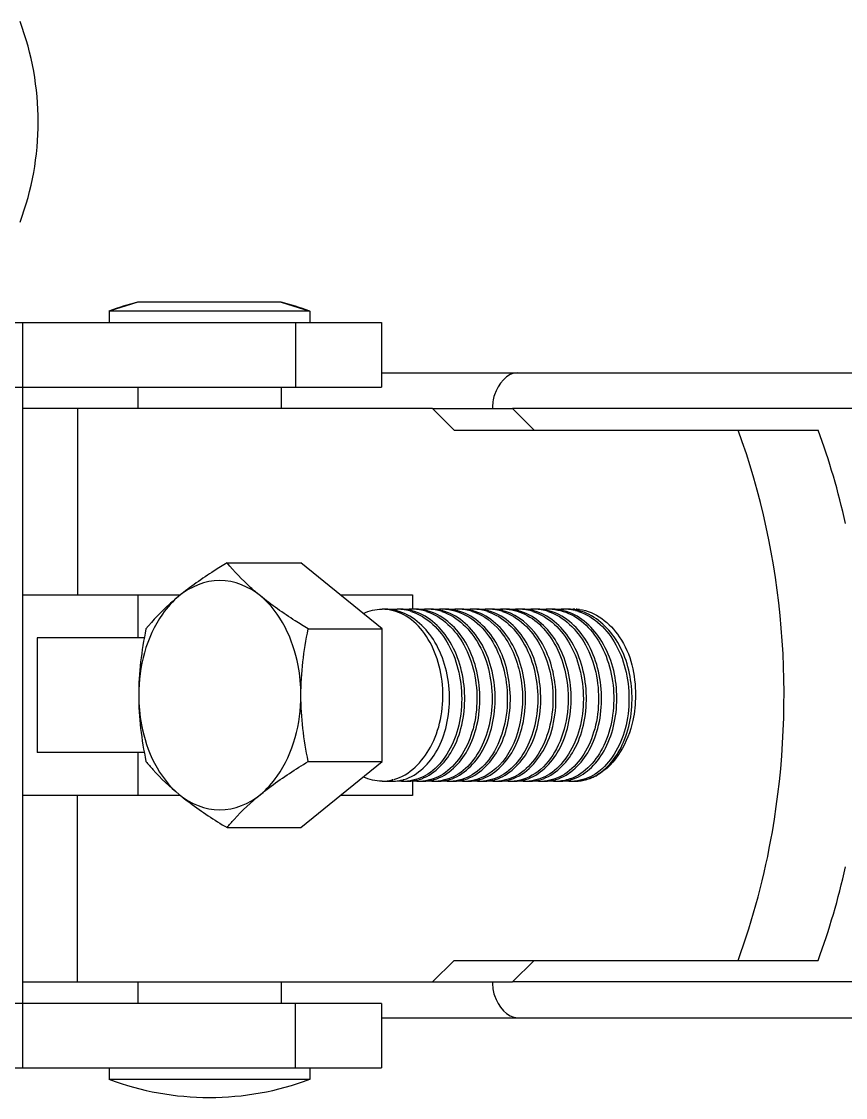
# Model space of a CAD drawing. Extents: x 815029915 to 815825525, y 579155098 to 579748855.
# Drawn here: x 815616481.5 to 815616774.5, y 579341567.4 to 579341950.2 of the extents above; entities that cross this region are included whole.
import ezdxf

# ---------------------------------------------------------------- set-up
doc = ezdxf.new("R2010")
doc.units = 0
doc.header["$LTSCALE"] = 100
doc.header["$MEASUREMENT"] = 0
doc.layers.add('02___PRT_ALL_AXES', color=7, linetype='Continuous')

msp = doc.modelspace()

# ---------------------------------------------------------------- linework, layer by layer
at = {"color": 7, "linetype": 'Continuous'}
for p, q in [((815616512.61, 579341847.21), (815616512.61, 579341843.13)), ((815616584, 579341847.21), (815616584, 579341843.13)), ((815616176.03, 579341843.13), (815616609.5, 579341843.13)), ((815616482.01, 579341577.94), (815616482.01, 579341843.13)), ((815616578.9, 579341843.13), (815616578.9, 579341820.18)), ((815616609.5, 579341843.13), (815616609.5, 579341820.18)), ((815616609.5, 579341825.28), (815618204.63, 579341825.28)), ((815616474.36, 579341820.18), (815616609.5, 579341820.18)), ((815616573.8, 579341820.18), (815616573.8, 579341812.53)), ((815616627.64, 579341812.53), (815616482, 579341812.53)), ((815616501.42, 579341812.53), (815616501.42, 579341746.23)), ((815618149.27, 579341812.53), (815616656.12, 579341812.53)), ((815616609.71, 579341734.09), (815616580.86, 579341757.64)), ((815616482, 579341746.23), (815616538.06, 579341746.23)), ((815616594.84, 579341746.23), (815616620.53, 579341746.23)), ((815616610.72, 579341741.13), (815616615.05, 579341741.13)), ((815616614.83, 579341740.62), (815616615.05, 579341741.13)), ((815616609.71, 579341686.98), (815616609.71, 579341734.09)), ((815616525.15, 579341730.93), (815616487.11, 579341730.93)), ((815616487.11, 579341730.93), (815616487.11, 579341690.14)), ((815616525.15, 579341690.14), (815616487.11, 579341690.14)), ((815616580.86, 579341663.43), (815616609.71, 579341686.98)), ((815616609.71, 579341679.94), (815616613.42, 579341679.94)), ((815616678.23, 579341679.94), (815616678.33, 579341679.94)), ((815616538.06, 579341674.84), (815616482, 579341674.84)), ((815616501.42, 579341608.54), (815616501.42, 579341674.84)), ((815616620.53, 579341674.84), (815616594.84, 579341674.84)), ((815616482.01, 579341608.54), (815616627.64, 579341608.54)), ((815616573.8, 579341608.54), (815616573.8, 579341600.89)), ((815618149.27, 579341608.54), (815616656.12, 579341608.54)), ((815616609.5, 579341600.89), (815616474.36, 579341600.89)), ((815616578.9, 579341577.94), (815616578.9, 579341600.89)), ((815616609.5, 579341600.89), (815616609.5, 579341577.94)), ((815616609.5, 579341595.79), (815618204.63, 579341595.79)), ((815616374.91, 579341577.94), (815616609.5, 579341577.94)), ((815616512.61, 579341577.94), (815616512.61, 579341573.86)), ((815616584, 579341577.94), (815616584, 579341573.86))]:
    msp.add_line(p, q, dxfattribs=at)
for centre, radius, start, end in [((815616610.55, 579341723.69), 17.46, 72.5026, 75.791), ((815616615.04, 579341724.61), 16.53, 86.2902, 89.9967), ((815616615.03, 579341724.38), 16.76, 80.6229, 86.2822), ((815616616.12, 579341724.51), 16.63, 82.4782, 89.9829), ((815616614.94, 579341723.9), 17.25, 72.4849, 80.5952), ((815616620.46, 579341724.51), 16.63, 90.0172, 97.5273), ((815616616.07, 579341724.12), 17.02, 75.7668, 82.4699), ((815616615.96, 579341723.69), 17.46, 72.5094, 75.7711), ((815616620.45, 579341724.61), 16.53, 86.2903, 89.9967), ((815616620.44, 579341724.38), 16.76, 80.5827, 86.2821), ((815616621.53, 579341724.5), 16.63, 82.4422, 89.9826), ((815616620.35, 579341723.9), 17.25, 72.4917, 80.5553), ((815616625.87, 579341724.51), 16.63, 90.017, 97.4917), ((815616621.48, 579341724.11), 17.02, 75.765, 82.4342), ((815616621.37, 579341723.69), 17.46, 72.5045, 75.7692), ((815616625.86, 579341724.61), 16.53, 86.29, 89.9967), ((815616625.84, 579341724.38), 16.76, 80.5894, 86.2819), ((815616626.94, 579341724.51), 16.63, 82.4594, 89.9827), ((815616625.76, 579341723.9), 17.25, 72.4867, 80.562), ((815616631.28, 579341724.51), 16.63, 90.0171, 97.5089), ((815616626.89, 579341724.11), 17.02, 75.7633, 82.4513), ((815616626.78, 579341723.69), 17.46, 72.5015, 75.7677), ((815616631.27, 579341724.61), 16.53, 86.29, 89.9967), ((815616632.35, 579341724.5), 16.63, 82.3978, 89.9823), ((815616636.69, 579341724.51), 16.62, 90.017, 97.4489), ((815616632.29, 579341724.11), 17.02, 75.7631, 82.3902), ((815616632.19, 579341723.69), 17.46, 72.5007, 75.7672), ((815616636.68, 579341724.61), 16.53, 86.29, 89.9967), ((815616636.66, 579341724.38), 16.76, 80.6057, 86.2819), ((815616637.76, 579341724.51), 16.63, 82.4677, 89.9827), ((815616636.58, 579341723.9), 17.25, 72.4829, 80.5782), ((815616642.1, 579341724.51), 16.63, 90.0172, 97.5169), ((815616637.7, 579341724.11), 17.02, 75.7627, 82.4595), ((815616637.6, 579341723.69), 17.46, 72.5002, 75.767), ((815616642.09, 579341724.61), 16.53, 86.29, 89.9967), ((815616642.07, 579341724.38), 16.76, 80.5993, 86.2819), ((815616643.17, 579341724.51), 16.63, 82.4765, 89.9828), ((815616641.98, 579341723.9), 17.25, 72.4824, 80.5717), ((815616647.5, 579341724.51), 16.63, 90.0172, 97.5261), ((815616643.11, 579341724.11), 17.02, 75.7642, 82.4682), ((815616643.01, 579341723.69), 17.46, 72.5049, 75.7686), ((815616647.5, 579341724.61), 16.53, 86.2903, 89.9967), ((815616647.48, 579341724.38), 16.76, 80.633, 86.2824), ((815616648.58, 579341724.5), 16.64, 82.2882, 89.9823), ((815616647.39, 579341723.9), 17.24, 72.4871, 80.6053), ((815616652.91, 579341724.51), 16.62, 90.0162, 97.3323), ((815616648.52, 579341724.12), 17.02, 75.7459, 82.2807), ((815616648.41, 579341723.67), 17.48, 72.4516, 75.7498), ((815616652.91, 579341724.6), 16.53, 86.2866, 89.9968), ((815616653.99, 579341724.51), 16.63, 82.4835, 89.9828), ((815616658.32, 579341724.51), 16.63, 90.0173, 97.5328), ((815616653.93, 579341724.12), 17.02, 75.7649, 82.4752), ((815616653.82, 579341723.69), 17.46, 72.5058, 75.7693), ((815616658.32, 579341724.61), 16.53, 86.2903, 89.9967), ((815616658.3, 579341724.38), 16.76, 80.6233, 86.2823), ((815616659.39, 579341724.51), 16.63, 82.4872, 89.9829), ((815616658.21, 579341723.9), 17.25, 72.488, 80.5957), ((815616663.73, 579341724.51), 16.63, 90.0173, 97.5367), ((815616659.34, 579341724.12), 17.02, 75.766, 82.4789), ((815616659.23, 579341723.69), 17.46, 72.5087, 75.7704), ((815616663.73, 579341724.61), 16.53, 86.2904, 89.9967), ((815616663.71, 579341724.38), 16.76, 80.6329, 86.2824), ((815616664.8, 579341724.51), 16.63, 82.5017, 89.9829), ((815616663.62, 579341723.9), 17.24, 72.4909, 80.6051), ((815616669.14, 579341724.5), 16.63, 90.0173, 97.5513), ((815616664.75, 579341724.11), 17.02, 75.7267, 82.493), ((815616664.64, 579341723.69), 17.46, 72.5135, 75.7315), ((815616669.13, 579341724.61), 16.53, 86.2906, 89.9967), ((815616670.21, 579341724.51), 16.62, 82.7542, 89.9843), ((815616674.55, 579341724.5), 16.64, 90.018, 97.7975), ((815616670.16, 579341724.12), 17.02, 75.7041, 82.7434), ((815616670.05, 579341723.69), 17.46, 72.5159, 75.7097), ((815616674.54, 579341724.61), 16.53, 86.2908, 89.9967), ((815616674.53, 579341724.38), 16.76, 80.6461, 86.2828), ((815616675.62, 579341724.51), 16.63, 82.4732, 89.9828), ((815616674.49, 579341724.12), 17.01, 77.4718, 80.6494), ((815616679.97, 579341724.38), 16.75, 95.9111, 97.5139), ((815616675.6, 579341724.3), 16.84, 81.1155, 82.4818), ((815616674.45, 579341723.96), 17.18, 75.7156, 77.4737), ((815616675.56, 579341724.08), 17.06, 75.7666, 81.1052), ((815616674.38, 579341723.69), 17.46, 72.5159, 75.7097), ((815616629.07, 579341709.41), 42.51, 7.612, 8.5483), ((815616677.39, 579341696.75), 16.99, 295.8209, 301.125), ((815616613.42, 579341694.15), 14.22, 270.0261, 278.8175), ((815616617.76, 579341694.15), 14.22, 261.179, 269.9739), ((815616613.35, 579341694.56), 14.63, 278.8239, 285.3798), ((815616613.28, 579341694.84), 14.92, 285.3664, 286.4089), ((815616617.75, 579341694.04), 14.1, 270.0047, 274.3394), ((815616618.82, 579341694.15), 14.22, 270.0261, 278.8289), ((815616623.17, 579341694.15), 14.22, 261.1908, 269.9741), ((815616618.76, 579341694.56), 14.63, 278.8348, 285.3268), ((815616618.69, 579341694.84), 14.92, 285.3138, 286.4121), ((815616623.16, 579341694.04), 14.1, 270.0047, 274.3399), ((815616624.23, 579341694.15), 14.22, 270.0262, 278.8333), ((815616628.57, 579341694.15), 14.21, 261.1951, 269.9741), ((815616624.17, 579341694.56), 14.63, 278.8392, 285.3288), ((815616624.1, 579341694.84), 14.92, 285.3158, 286.4116), ((815616628.57, 579341694.04), 14.1, 270.0047, 274.3399), ((815616629.64, 579341694.15), 14.21, 270.0245, 278.608), ((815616633.98, 579341694.16), 14.22, 260.9764, 269.9733), ((815616629.58, 579341694.55), 14.62, 278.6158, 285.3161), ((815616629.51, 579341694.84), 14.92, 285.3024, 286.4096), ((815616633.98, 579341694.04), 14.1, 270.0047, 274.3399), ((815616635.05, 579341694.15), 14.22, 270.0263, 278.8603), ((815616639.39, 579341694.15), 14.21, 261.2218, 269.9742), ((815616634.99, 579341694.56), 14.63, 278.8659, 285.3078), ((815616634.91, 579341694.84), 14.92, 285.295, 286.4082), ((815616639.38, 579341694.04), 14.1, 270.0047, 274.3399), ((815616640.46, 579341694.15), 14.22, 270.0259, 278.8159), ((815616644.8, 579341694.15), 14.22, 261.178, 269.9739), ((815616640.4, 579341694.56), 14.63, 278.8222, 285.3467), ((815616640.32, 579341694.84), 14.92, 285.3335, 286.4046), ((815616644.79, 579341694.04), 14.1, 270.0047, 274.3395), ((815616645.87, 579341694.15), 14.22, 270.0261, 278.8295), ((815616650.21, 579341694.15), 14.22, 261.1911, 269.9741), ((815616645.81, 579341694.56), 14.63, 278.8357, 285.3558), ((815616645.73, 579341694.84), 14.92, 285.3426, 286.4105), ((815616650.2, 579341694.04), 14.1, 270.0047, 274.3397), ((815616651.28, 579341694.16), 14.22, 270.0272, 279.08), ((815616655.62, 579341694.14), 14.21, 261.4494, 269.976), ((815616651.2, 579341694.61), 14.68, 279.0944, 286.4713), ((815616655.61, 579341694.05), 14.11, 270.0045, 274.3456), ((815616656.69, 579341694.15), 14.21, 270.0258, 278.7798), ((815616661.03, 579341694.15), 14.22, 261.1413, 269.9737), ((815616656.62, 579341694.56), 14.63, 278.7871, 285.4463), ((815616656.55, 579341694.84), 14.92, 285.4324, 286.4009), ((815616661.02, 579341694.04), 14.1, 270.0047, 274.3389), ((815616662.1, 579341694.15), 14.21, 270.0259, 278.7993), ((815616666.44, 579341694.15), 14.22, 261.161, 269.9738), ((815616662.03, 579341694.56), 14.63, 278.806, 285.3938), ((815616661.96, 579341694.84), 14.92, 285.3803, 286.4044), ((815616666.43, 579341694.04), 14.1, 270.0047, 274.3393), ((815616667.51, 579341694.15), 14.21, 270.0243, 278.5745), ((815616671.85, 579341694.16), 14.22, 260.9429, 269.9728), ((815616667.44, 579341694.55), 14.62, 278.5831, 285.3704), ((815616667.37, 579341694.84), 14.92, 285.3562, 286.4067), ((815616671.84, 579341694.04), 14.1, 270.0047, 274.3394), ((815616672.92, 579341694.15), 14.22, 270.0259, 278.8097), ((815616677.26, 579341694.15), 14.22, 261.1717, 269.9739), ((815616672.85, 579341694.56), 14.63, 278.8161, 285.3587), ((815616672.78, 579341694.84), 14.92, 285.3455, 286.4078), ((815616672.69, 579341695.12), 15.21, 286.4159, 289.7663), ((815616677.25, 579341694.03), 14.1, 270.0037, 273.924), ((815616677.24, 579341694.11), 14.17, 273.9214, 274.3364), ((815616678.32, 579341694.15), 14.22, 270.0261, 278.8211), ((815616678.24, 579341694.63), 14.7, 278.8421, 287.0205), ((815616677.93, 579341695.62), 15.74, 287.0683, 295.8489)]:
    msp.add_arc(centre, radius, start, end, dxfattribs=at)
for points, knots in [([(815616658.03, 579341825.28), (815616654.2, 579341825.28), (815616649.53, 579341819.48), (815616649.01, 579341814.17), (815616649.01, 579341812.53)], [0, 0, 0, 0, 0.699639, 1, 1, 1, 1]), ([(815616617.49, 579341680.53), (815616622.53, 579341682.01), (815616629.16, 579341688.85), (815616633.09, 579341700.01), (815616634.13, 579341710.11), (815616632.72, 579341720.25), (815616628.22, 579341731.73), (815616621.14, 579341738.66), (815616615.8, 579341740.34)], [0, 0, 0, 0, 0.217197, 0.349115, 0.490066, 0.632359, 0.768233, 1, 1, 1, 1]), ([(815616620.13, 579341740.34), (815616625.78, 579341738.56), (815616633.15, 579341730.97), (815616637.47, 579341718.66), (815616638.48, 579341707.9), (815616636.83, 579341697.48), (815616632.77, 579341688.56), (815616626.66, 579341682.13), (815616621.34, 579341680.17), (815616618.82, 579341679.98)], [0, 0, 0, 0, 0.234601, 0.372817, 0.516613, 0.65714, 0.786235, 0.899567, 1, 1, 1, 1]), ([(815616622.9, 579341680.53), (815616627.94, 579341682.01), (815616634.57, 579341688.86), (815616638.5, 579341700.01), (815616639.54, 579341710.11), (815616638.13, 579341720.25), (815616633.63, 579341731.73), (815616626.55, 579341738.66), (815616621.21, 579341740.34)], [0, 0, 0, 0, 0.2172, 0.349118, 0.490069, 0.632361, 0.76823, 1, 1, 1, 1]), ([(815616625.54, 579341740.34), (815616631.19, 579341738.56), (815616638.56, 579341730.97), (815616642.88, 579341718.66), (815616643.89, 579341707.9), (815616642.24, 579341697.49), (815616638.18, 579341688.56), (815616632.07, 579341682.13), (815616626.75, 579341680.17), (815616624.22, 579341679.98)], [0, 0, 0, 0, 0.234605, 0.372817, 0.516611, 0.657139, 0.786234, 0.899567, 1, 1, 1, 1]), ([(815616628.31, 579341680.53), (815616633.35, 579341682.01), (815616639.97, 579341688.86), (815616643.9, 579341700.01), (815616644.95, 579341710.11), (815616643.54, 579341720.25), (815616639.03, 579341731.73), (815616631.96, 579341738.66), (815616626.62, 579341740.34)], [0, 0, 0, 0, 0.217201, 0.349117, 0.490069, 0.63236, 0.768228, 1, 1, 1, 1]), ([(815616630.95, 579341740.34), (815616636.6, 579341738.56), (815616643.97, 579341730.97), (815616648.29, 579341718.66), (815616649.3, 579341707.9), (815616647.65, 579341697.49), (815616643.58, 579341688.56), (815616637.48, 579341682.13), (815616632.16, 579341680.17), (815616629.63, 579341679.98)], [0, 0, 0, 0, 0.234607, 0.372817, 0.516612, 0.657139, 0.786233, 0.899567, 1, 1, 1, 1]), ([(815616633.72, 579341680.53), (815616638.75, 579341682.01), (815616645.38, 579341688.85), (815616649.31, 579341700.01), (815616650.36, 579341710.11), (815616648.95, 579341720.25), (815616644.44, 579341731.73), (815616637.37, 579341738.66), (815616632.03, 579341740.34)], [0, 0, 0, 0, 0.217202, 0.349116, 0.49007, 0.632359, 0.768228, 1, 1, 1, 1]), ([(815616632.34, 579341741.1), (815616635.24, 579341740.91), (815616641.31, 579341738.79), (815616648.32, 579341731.68), (815616652.94, 579341721.88), (815616654.76, 579341710.64), (815616653.63, 579341699.39), (815616649.71, 579341689.58), (815616643.42, 579341682.4), (815616637.74, 579341680.18), (815616635.04, 579341679.98)], [0, 0, 0, 0, 0.108831, 0.229813, 0.365006, 0.508762, 0.651468, 0.78342, 0.898809, 1, 1, 1, 1]), ([(815616639.13, 579341680.53), (815616644.16, 579341682.01), (815616650.79, 579341688.85), (815616654.72, 579341700.01), (815616655.77, 579341710.11), (815616654.35, 579341720.25), (815616649.85, 579341731.73), (815616642.78, 579341738.66), (815616637.44, 579341740.34)], [0, 0, 0, 0, 0.217202, 0.349116, 0.49007, 0.632359, 0.768228, 1, 1, 1, 1]), ([(815616641.77, 579341740.34), (815616642.88, 579341739.99), (815616647.47, 579341738.03), (815616651.19, 579341734.35), (815616653.34, 579341731.22)], [0, 0, 0, 0, 0.2353, 1, 1, 1, 1]), ([(815616644.54, 579341680.53), (815616649.57, 579341682.01), (815616656.2, 579341688.85), (815616660.13, 579341700.01), (815616661.18, 579341710.11), (815616659.76, 579341720.25), (815616655.26, 579341731.73), (815616648.19, 579341738.66), (815616642.85, 579341740.34)], [0, 0, 0, 0, 0.217202, 0.349116, 0.490071, 0.632358, 0.76823, 1, 1, 1, 1]), ([(815616647.18, 579341740.34), (815616652.82, 579341738.56), (815616660.2, 579341730.97), (815616664.52, 579341718.66), (815616665.53, 579341707.9), (815616663.88, 579341697.49), (815616659.81, 579341688.56), (815616653.7, 579341682.13), (815616648.39, 579341680.17), (815616645.86, 579341679.98)], [0, 0, 0, 0, 0.234603, 0.372813, 0.516604, 0.657136, 0.786228, 0.899564, 1, 1, 1, 1]), ([(815616649.95, 579341680.53), (815616654.98, 579341682.01), (815616661.61, 579341688.85), (815616665.54, 579341700.01), (815616666.59, 579341710.11), (815616665.17, 579341720.25), (815616660.67, 579341731.73), (815616653.6, 579341738.66), (815616648.26, 579341740.34)], [0, 0, 0, 0, 0.217198, 0.349118, 0.490075, 0.632362, 0.768234, 1, 1, 1, 1]), ([(815616652.58, 579341740.34), (815616658.23, 579341738.56), (815616665.61, 579341730.97), (815616669.93, 579341718.66), (815616670.94, 579341707.9), (815616669.29, 579341697.49), (815616665.22, 579341688.56), (815616659.11, 579341682.13), (815616653.8, 579341680.17), (815616651.27, 579341679.98)], [0, 0, 0, 0, 0.2346, 0.372814, 0.516605, 0.65714, 0.786235, 0.899567, 1, 1, 1, 1]), ([(815616671.11, 579341715.73), (815616670.27, 579341721.31), (815616666.79, 579341731.52), (815616658.24, 579341738.9), (815616653.68, 579341740.34)], [0, 0, 0, 0, 0.541307, 1, 1, 1, 1]), ([(815616653.98, 579341741.1), (815616656.55, 579341740.93), (815616661.9, 579341739.26), (815616668.44, 579341733.52), (815616673.21, 579341725.39), (815616674.94, 579341719.05), (815616675.44, 579341715.73)], [0, 0, 0, 0, 0.21682, 0.453957, 0.717085, 1, 1, 1, 1]), ([(815616660.76, 579341680.53), (815616665.8, 579341682.01), (815616672.43, 579341688.85), (815616676.36, 579341700.01), (815616677.41, 579341710.11), (815616675.99, 579341720.25), (815616671.49, 579341731.73), (815616664.42, 579341738.66), (815616659.07, 579341740.34)], [0, 0, 0, 0, 0.217202, 0.349115, 0.490066, 0.632356, 0.768233, 1, 1, 1, 1]), ([(815616663.4, 579341740.34), (815616669.05, 579341738.56), (815616676.43, 579341730.97), (815616680.74, 579341718.66), (815616681.75, 579341707.9), (815616680.1, 579341697.49), (815616676.04, 579341688.56), (815616669.93, 579341682.13), (815616664.62, 579341680.17), (815616662.09, 579341679.98)], [0, 0, 0, 0, 0.234599, 0.372814, 0.516606, 0.657131, 0.786224, 0.899562, 1, 1, 1, 1]), ([(815616666.17, 579341680.53), (815616671.21, 579341682.01), (815616677.84, 579341688.85), (815616681.77, 579341700.01), (815616682.82, 579341710.11), (815616681.4, 579341720.25), (815616676.9, 579341731.73), (815616669.82, 579341738.66), (815616664.48, 579341740.34)], [0, 0, 0, 0, 0.217199, 0.349112, 0.490063, 0.632356, 0.768233, 1, 1, 1, 1]), ([(815616668.81, 579341740.34), (815616674.46, 579341738.56), (815616681.83, 579341730.97), (815616686.15, 579341718.66), (815616687.16, 579341707.9), (815616685.51, 579341697.49), (815616681.45, 579341688.56), (815616675.34, 579341682.13), (815616670.03, 579341680.17), (815616667.5, 579341679.98)], [0, 0, 0, 0, 0.234599, 0.372817, 0.516611, 0.657137, 0.78623, 0.899563, 1, 1, 1, 1]), ([(815616671.58, 579341680.53), (815616676.62, 579341682.01), (815616683.25, 579341688.85), (815616687.18, 579341700.01), (815616688.23, 579341710.11), (815616686.81, 579341720.25), (815616682.31, 579341731.73), (815616675.23, 579341738.66), (815616669.89, 579341740.34)], [0, 0, 0, 0, 0.217199, 0.349123, 0.490079, 0.632367, 0.768233, 1, 1, 1, 1]), ([(815616670.2, 579341741.1), (815616672.87, 579341740.93), (815616678.44, 579341739.12), (815616685.15, 579341732.98), (815616689.89, 579341724.33), (815616692.31, 579341714.17), (815616692.17, 579341703.57), (815616689.05, 579341691.41), (815616682.85, 579341683.41), (815616677.68, 579341681.17)], [0, 0, 0, 0, 0.107138, 0.2249, 0.355902, 0.496372, 0.638756, 0.77452, 1, 1, 1, 1]), ([(815616677.84, 579341680.81), (815616680.19, 579341681.65), (815616684.78, 579341684.72), (815616689.72, 579341691.8), (815616692.77, 579341700.78), (815616693.83, 579341713.91), (815616690.1, 579341729.44), (815616680.55, 579341738.69), (815616675.3, 579341740.34)], [0, 0, 0, 0, 0.104453, 0.22305, 0.355273, 0.495818, 0.769765, 1, 1, 1, 1]), ([(815616679.62, 579341740.34), (815616685.27, 579341738.56), (815616692.65, 579341730.97), (815616696.97, 579341718.66), (815616697.98, 579341707.9), (815616696.33, 579341697.49), (815616692.27, 579341688.56), (815616686.16, 579341682.13), (815616680.84, 579341680.17), (815616678.32, 579341679.98)], [0, 0, 0, 0, 0.234601, 0.372807, 0.516599, 0.657132, 0.786232, 0.899564, 1, 1, 1, 1]), ([(815616686.17, 579341682.21), (815616690.73, 579341684.95), (815616697.85, 579341695.39), (815616699.68, 579341713.61), (815616694.4, 579341731.19), (815616684.8, 579341739.33), (815616679.75, 579341740.61)], [0, 0, 0, 0, 0.230383, 0.504916, 0.774454, 1, 1, 1, 1]), ([(815616653.34, 579341731.22), (815616656.43, 579341726.72), (815616660.31, 579341715.82), (815616659.57, 579341699.36), (815616653.23, 579341685.4), (815616644.53, 579341680.29), (815616640.45, 579341679.98)], [0, 0, 0, 0, 0.269627, 0.549412, 0.797997, 1, 1, 1, 1]), ([(815616655.37, 579341680.53), (815616661.06, 579341682.22), (815616668.28, 579341690.62), (815616671.68, 579341703.58), (815616671.72, 579341711.22), (815616671.21, 579341715.04)], [0, 0, 0, 0, 0.441714, 0.713654, 1, 1, 1, 1]), ([(815616675.44, 579341715.73), (815616676.07, 579341711.5), (815616676.09, 579341703.07), (815616672.59, 579341691.61), (815616666.06, 579341682.96), (815616659.68, 579341680.21), (815616656.68, 579341679.98)], [0, 0, 0, 0, 0.28864, 0.560122, 0.796575, 1, 1, 1, 1]), ([(815616649.01, 579341608.54), (815616649.01, 579341606.9), (815616649.53, 579341601.59), (815616654.2, 579341595.79), (815616658.03, 579341595.79)], [0, 0, 0, 0, 0.300361, 1, 1, 1, 1])]:
    msp.add_open_spline(points, degree=3, knots=knots, dxfattribs=at)
for points in [[(815616614.84, 579341740.62), (815616613.5, 579341740.96), (815616612.1, 579341741.13), (815616610.72, 579341741.13)], [(815616677.68, 579341681.17), (815616676.18, 579341680.52), (815616674.54, 579341680.1), (815616672.91, 579341679.98)]]:
    msp.add_open_spline(points, degree=3, dxfattribs=at)
at = {"layer": '02___PRT_ALL_AXES', "color": 7, "linetype": 'Continuous'}
for p, q in [((815616522.81, 579341850.42), (815616512.61, 579341847.21)), ((815616573.8, 579341850.42), (815616522.81, 579341850.42)), ((815616573.8, 579341850.42), (815616584, 579341847.21)), ((815616584, 579341847.21), (815616512.61, 579341847.21)), ((815616512.61, 579341847.21), (815616512.61, 579341843.13)), ((815616584, 579341847.21), (815616584, 579341843.13)), ((815616522.81, 579341820.18), (815616522.81, 579341812.53)), ((815616573.8, 579341820.18), (815616573.8, 579341812.53)), ((815616635.36, 579341804.88), (815616627.64, 579341812.53)), ((815616627.64, 579341812.53), (815616656.12, 579341812.53)), ((815616663.85, 579341804.88), (815616656.12, 579341812.53)), ((815616635.36, 579341804.88), (815616764.82, 579341804.88)), ((815616554.59, 579341757.64), (815616580.86, 579341757.64)), ((815616522.81, 579341746.23), (815616522.81, 579341730.93)), ((815616620.53, 579341746.23), (815616620.53, 579341741.13)), ((815616610.72, 579341741.13), (815616615.05, 579341741.13)), ((815616583.44, 579341734.09), (815616609.71, 579341734.09)), ((815616522.81, 579341690.14), (815616522.81, 579341674.84)), ((815616583.44, 579341686.98), (815616609.71, 579341686.98)), ((815616609.71, 579341679.94), (815616613.42, 579341679.94)), ((815616620.53, 579341680.17), (815616620.53, 579341674.84)), ((815616678.23, 579341679.94), (815616678.33, 579341679.94)), ((815616554.59, 579341663.43), (815616580.86, 579341663.43)), ((815616627.64, 579341608.54), (815616635.36, 579341616.19)), ((815616635.36, 579341616.19), (815616764.82, 579341616.19)), ((815616656.12, 579341608.54), (815616663.85, 579341616.19)), ((815616522.81, 579341608.54), (815616522.81, 579341600.89)), ((815616573.8, 579341608.54), (815616573.8, 579341600.89)), ((815616627.64, 579341608.54), (815616656.12, 579341608.54)), ((815616512.61, 579341577.94), (815616512.61, 579341573.86)), ((815616584, 579341577.94), (815616584, 579341573.86)), ((815616584, 579341573.86), (815616512.61, 579341573.86))]:
    msp.add_line(p, q, dxfattribs=at)
for centre, radius, start, end in [((815616385.44, 579341914.52), 101.99, 339.5127, 20.4873), ((815616548.3, 579341751.66), 101.99, 104.4775, 110.4873), ((815616548.3, 579341751.66), 101.99, 69.5127, 75.5225), ((815616523.41, 579341716.16), 257.19, 12.4612, 20.1778), ((815616609.71, 579341725.86), 15.28, 86.2826, 89.9965), ((815616678.23, 579341725.84), 15.29, 90.0029, 94.3168), ((815616678.23, 579341725.86), 15.27, 87.1352, 89.9988), ((815616678.22, 579341725.75), 15.38, 83.6565, 87.1338), ((815616677.39, 579341697.8), 18.01, 294.321, 299.3067), ((815616609.69, 579341695.52), 15.58, 270.0785, 283.6173), ((815616609.59, 579341695.96), 16.03, 283.5882, 285.7069), ((815616677.88, 579341696.69), 16.8, 286.1436, 294.3465), ((815616523.41, 579341704.91), 257.19, 339.8222, 347.5388), ((815616548.3, 579341669.41), 101.99, 249.5127, 290.4873)]:
    msp.add_arc(centre, radius, start, end, dxfattribs=at)
for points, knots in [([(815616736.33, 579341616.19), (815616741.8, 579341631.01), (815616758.02, 579341692.64), (815616752.88, 579341760.02), (815616736.33, 579341804.88)], [0, 0, 0, 0, 0.248287, 1, 1, 1, 1]), ([(815616554.59, 579341757.64), (815616553.05, 579341756.7), (815616547.2, 579341753.04), (815616541.53, 579341749.08), (815616537.59, 579341745.87)], [0, 0, 0, 0, 0.26296, 1, 1, 1, 1]), ([(815616566.44, 579341745.87), (815616565.26, 579341746.83), (815616561.02, 579341750.46), (815616557.15, 579341754.51), (815616554.59, 579341757.64)], [0, 0, 0, 0, 0.2742, 1, 1, 1, 1]), ([(815616537.59, 579341745.87), (815616535.32, 579341744.01), (815616526.55, 579341734.26), (815616523.17, 579341720.56), (815616523.17, 579341710.54)], [0, 0, 0, 0, 0.226783, 1, 1, 1, 1]), ([(815616537.59, 579341745.87), (815616536.41, 579341744.9), (815616532.17, 579341741.28), (815616528.3, 579341737.22), (815616525.74, 579341734.09)], [0, 0, 0, 0, 0.2742, 1, 1, 1, 1]), ([(815616580.86, 579341710.54), (815616580.86, 579341714.07), (815616579.73, 579341726.89), (815616573.72, 579341739.93), (815616566.44, 579341745.87)], [0, 0, 0, 0, 0.273399, 1, 1, 1, 1]), ([(815616583.44, 579341734.09), (815616581.89, 579341735.04), (815616576.05, 579341738.7), (815616570.38, 579341742.65), (815616566.44, 579341745.87)], [0, 0, 0, 0, 0.26296, 1, 1, 1, 1]), ([(815616613.93, 579341680.52), (815616619.51, 579341682.09), (815616626.83, 579341689.67), (815616630.93, 579341701.93), (815616631.76, 579341712.82), (815616629.85, 579341723.39), (815616625.45, 579341732.48), (815616618.94, 579341738.99), (815616613.36, 579341740.93), (815616610.7, 579341741.1)], [0, 0, 0, 0, 0.226573, 0.36295, 0.506452, 0.648024, 0.779263, 0.895686, 1, 1, 1, 1]), ([(815616679.92, 579341741.04), (815616685.62, 579341740.41), (815616697.14, 579341731.03), (815616699.86, 579341717.72), (815616699.86, 579341710.54)], [0, 0, 0, 0, 0.443965, 1, 1, 1, 1]), ([(815616523.17, 579341710.54), (815616523.17, 579341707), (815616524.3, 579341694.18), (815616530.31, 579341681.15), (815616537.59, 579341675.2)], [0, 0, 0, 0, 0.273399, 1, 1, 1, 1]), ([(815616566.44, 579341675.2), (815616568.72, 579341677.06), (815616577.48, 579341686.81), (815616580.86, 579341700.52), (815616580.86, 579341710.54)], [0, 0, 0, 0, 0.226783, 1, 1, 1, 1]), ([(815616699.86, 579341710.54), (815616699.86, 579341707.52), (815616698.84, 579341696.91), (815616692.96, 579341685.88), (815616686.2, 579341682.09)], [0, 0, 0, 0, 0.28022, 1, 1, 1, 1]), ([(815616525.74, 579341686.98), (815616526.55, 579341686), (815616530.17, 579341681.76), (815616534.26, 579341677.93), (815616537.59, 579341675.2)], [0, 0, 0, 0, 0.227749, 1, 1, 1, 1]), ([(815616566.44, 579341675.2), (815616567.7, 579341676.23), (815616573.15, 579341680.46), (815616578.94, 579341684.22), (815616583.44, 579341686.98)], [0, 0, 0, 0, 0.234887, 1, 1, 1, 1]), ([(815616537.59, 579341675.2), (815616538.85, 579341674.18), (815616544.3, 579341669.95), (815616550.09, 579341666.18), (815616554.59, 579341663.43)], [0, 0, 0, 0, 0.234887, 1, 1, 1, 1]), ([(815616554.59, 579341663.43), (815616555.4, 579341664.41), (815616559.02, 579341668.65), (815616563.11, 579341672.48), (815616566.44, 579341675.2)], [0, 0, 0, 0, 0.227749, 1, 1, 1, 1])]:
    msp.add_open_spline(points, degree=3, knots=knots, dxfattribs=at)
for points in [[(815616566.44, 579341745.87), (815616562.46, 579341749.12), (815616552.02, 579341753.55), (815616541.57, 579341749.12), (815616537.59, 579341745.87)], [(815616603.04, 579341739.64), (815616605.12, 579341740.59), (815616607.44, 579341741.13), (815616609.71, 579341741.13)], [(815616525.74, 579341734.09), (815616524.16, 579341726.35), (815616523.17, 579341718.43), (815616523.17, 579341710.54)], [(815616580.86, 579341710.54), (815616580.86, 579341718.43), (815616581.86, 579341726.35), (815616583.44, 579341734.09)], [(815616523.17, 579341710.54), (815616523.17, 579341702.64), (815616524.16, 579341694.72), (815616525.74, 579341686.98)], [(815616583.44, 579341686.98), (815616581.86, 579341694.72), (815616580.86, 579341702.64), (815616580.86, 579341710.54)], [(815616609.71, 579341679.94), (815616607.44, 579341679.94), (815616605.12, 579341680.48), (815616603.04, 579341681.43)], [(815616682.55, 579341680.55), (815616681.15, 579341680.15), (815616679.68, 579341679.94), (815616678.23, 579341679.94)], [(815616537.59, 579341675.2), (815616541.57, 579341671.95), (815616552.02, 579341667.52), (815616562.46, 579341671.95), (815616566.44, 579341675.2)]]:
    msp.add_open_spline(points, degree=3, dxfattribs=at)

doc.saveas('drawing.dxf')
